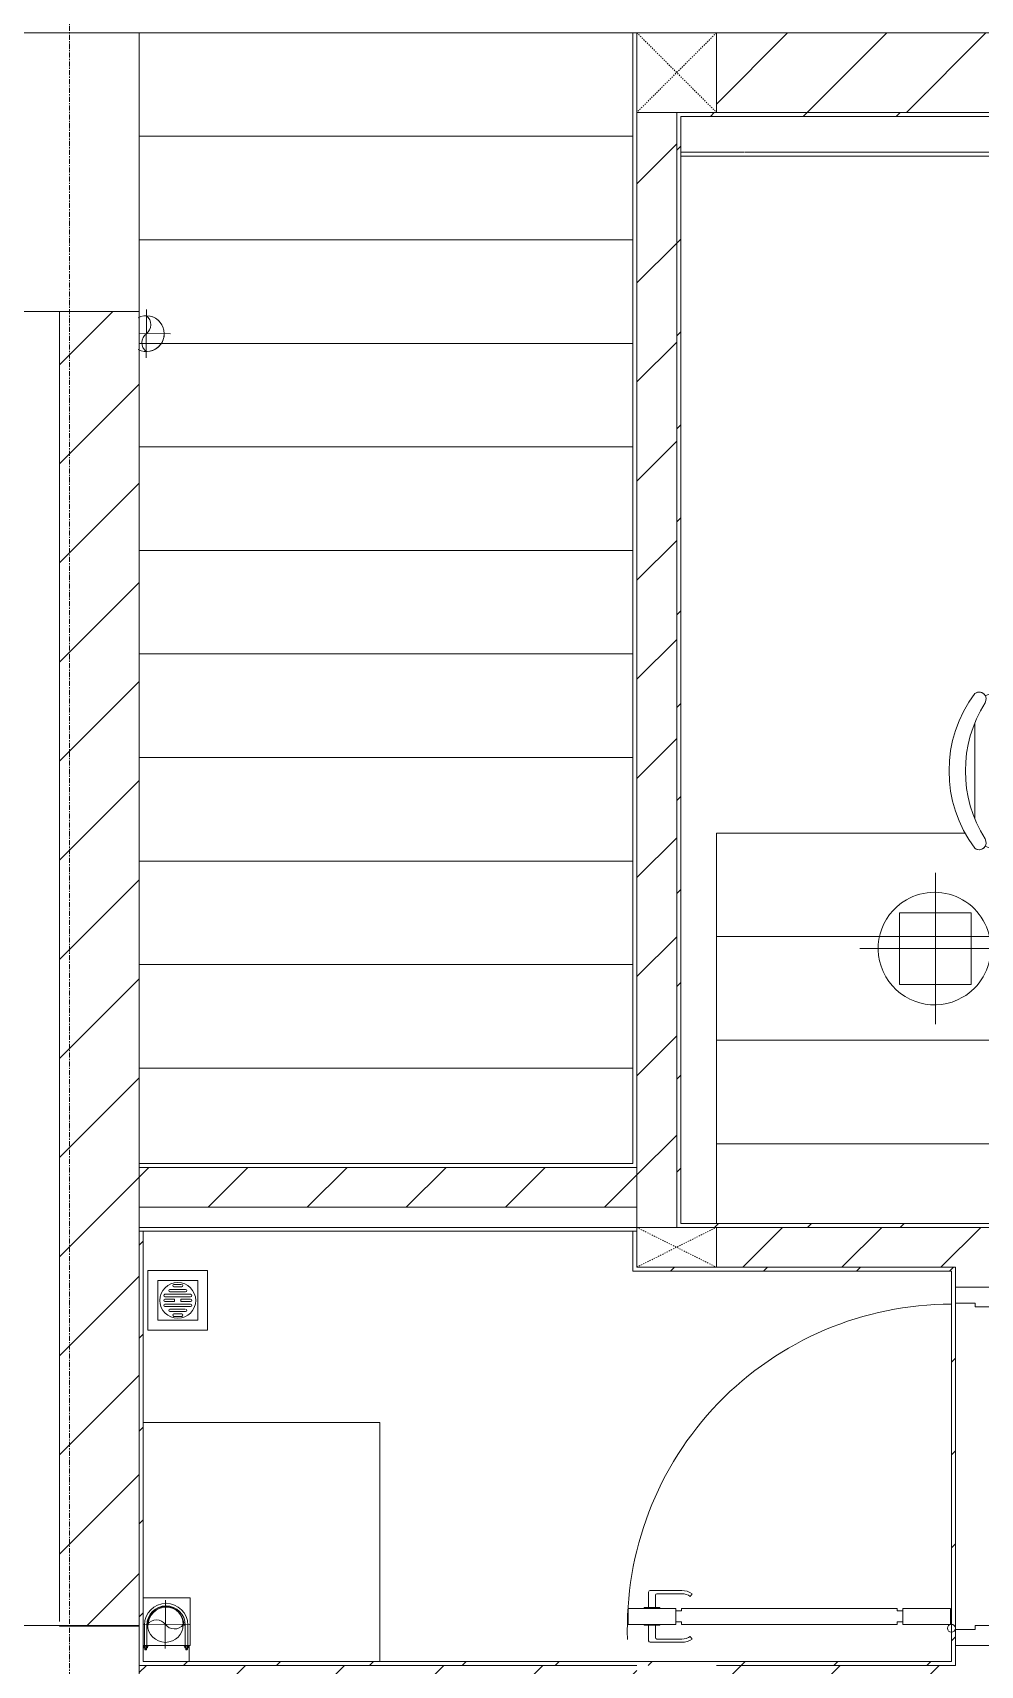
# Model space of a CAD drawing. Header units: millimetres. Extents: x 5357 to 201988, y -16345 to 109895.
# Drawn here: x 83460 to 85840, y 40437 to 44537 of the extents above; entities that cross this region are included whole.
import ezdxf

# ---------------------------------------------------------------- set-up
doc = ezdxf.new("R2010")
doc.units = ezdxf.units.MM
for name, pattern in [('Dash', [6, 3, -3]), ('Grid Line', [22.225, 12.7, -3.175, 3.175, -3.175]), ('IMPORT-CENTER _3_', [10.16, 6.35, -1.27, 1.27, -1.27])]:
    doc.linetypes.add(name, pattern=pattern)
for name, color, linetype, lineweight in [('0-1', 7, 'Continuous', 5), ('A-DETL-GENF-1', 53, 'Continuous', 9), ('A-DETL-THIN', 151, 'Continuous', 9), ('A-DOOR-1', 53, 'Continuous', 9), ('A-FLOR', 192, 'Continuous', 9), ('A-FLOR-1', 10, 'Continuous', 9), ('A-WALL', 113, 'Continuous', 9), ('A-WALL-1', 9, 'Continuous', 18), ('A-WALL-2', 53, 'Continuous', 9), ('A-WALL-4', 113, 'Continuous', 18), ('A-WALL-PATT-1', 10, 'Continuous', 9), ('A-WALL-PATT-2', 53, 'Continuous', 9), ('A-WALL-PATT-3', 111, 'Continuous', 9), ('E-LITE-EQPM', 33, 'Continuous', 9), ('G-IMPT', 8, 'Continuous', 9), ('G-IMPT-1', 254, 'Continuous', 9), ('G-IMPT-2', 8, 'IMPORT-CENTER _3_', 9), ('I-FURN', 30, 'Continuous', 9), ('I-FURN-1', 53, 'Continuous', 9), ('I-WALL-1', 9, 'Continuous', 18), ('I-WALL-2', 53, 'Continuous', 9), ('M-EQPM', 50, 'Continuous', 9), ('S-COLS', 52, 'Continuous', 9), ('S-COLS-2', 9, 'Continuous', 18), ('S-COLS-4', 53, 'Continuous', 9), ('S-COLS-5', 52, 'Continuous', 18), ('S-COLS-6', 52, 'Dash', 9), ('S-COLS-HDLN', 52, 'Dash', 9), ('S-COLS-HDLN-1', 53, 'Dash', 9), ('S-GRID-1', 1, 'Grid Line', 9), ('S-STRS', 31, 'Continuous', 9)]:
    doc.layers.add(name, color=color, linetype=linetype, lineweight=lineweight)
pattern_1 = [(45, (0, 0), (-116.67262, 116.67262), [])]
pattern_2 = [(45, (0, 0), (-124.4508, 124.4508), [])]

# ---------------------------------------------------------------- blocks, each defined once
blk = doc.blocks.new('NCV_TKTC_KET CAU_rvt-1-TKCS_MB SÂN ĐƯỜNG NỘI BỘ')
at = {"layer": 'A-FLOR-1'}
for p, q in [((83727.6, 41536.9), (83727.6, 41587.4)), ((83727.6, 41587.4), (83727.6, 41536.9)), ((85777.5, 41386.9), (85777.5, 41436.9)), ((85777.5, 41436.9), (85777.5, 41386.9)), ((85777.5, 41436.9), (85777.5, 41386.9)), ((85777.5, 41386.9), (85777.5, 41436.9)), ((85777.5, 40526.9), (85777.5, 41346.9)), ((85777.5, 41346.9), (85777.5, 40526.9)), ((85777.5, 41346.9), (85777.5, 40526.9)), ((85777.5, 40526.9), (85777.5, 41346.9)), ((83727.6, 40536.9), (83727.6, 40857.9)), ((83727.6, 40857.9), (83727.6, 40536.9)), ((83377.6, 40536.9), (83527.6, 40536.9)), ((83727.6, 40535.7), (83727.6, 40436.9)), ((83727.6, 40436.9), (83727.6, 40535.7)), ((83727.6, 40535.7), (83727.6, 40436.9)), ((85777.5, 40436.9), (85777.5, 40486.9)), ((85777.5, 40486.9), (85777.5, 40436.9)), ((85777.5, 40486.9), (85777.5, 40436.9)), ((85777.5, 40436.9), (85777.5, 40486.9))]:
    blk.add_line(p, q, dxfattribs=at)
at = {"layer": 'S-COLS-2'}
for p, q in [((83727.6, 44536.9), (83377.6, 44536.9)), ((83727.6, 43836.9), (83727.6, 44536.9)), ((83377.6, 43836.9), (83727.6, 43836.9)), ((83727.6, 40536.9), (83377.6, 40536.9)), ((83727.6, 39236.9), (83727.6, 40536.9))]:
    blk.add_line(p, q, dxfattribs=at)
blk = doc.blocks.new('BAN LV A - BAN LV A_dwg_ban hoc2-348006-TKCS_MB SÂN ĐƯỜNG NỘI BỘ')
at = {"layer": 'I-FURN'}
for p, q in [((145.8, 437.4), (-145.8, 437.4)), ((-194.4, 388.8), (-194.4, 113.4)), ((194.4, 113.4), (194.4, 388.8)), ((-243, 354.4), (-243, 162)), ((194.4, 351.4), (194.4, 150.8)), ((243.7, 162), (243.7, 354.4)), ((-120.5, 64.8), (120.5, 64.8))]:
    blk.add_line(p, q, dxfattribs=at)
at = {"layer": 'I-FURN', "flags": 128}
blk.add_lwpolyline([(-737.8, 610.5), (-737.8, 1330.5), (-154.9, 1330.5), (762.2, 1330.5), (762.2, 610.5)], close=True, dxfattribs=at)
at = {"layer": 'I-FURN'}
for centre, radius, start, end in [((-145.8, 388.8), 48.6, 90, 180), ((145.8, 388.8), 48.6, 360, 90), ((-218.7, 347.3), 25.3, 343.7398, 163.7398), ((219.4, 347.3), 25.3, 16.2602, 170.7054), ((-218.7, 154.9), 25.3, 163.7398, 16.2602), ((219.4, 154.9), 25.3, 189.2946, 16.2602), ((-180.2, 75.4), 17.8, 57.9726, 216.6901), ((-145.8, 113.4), 48.6, 180, 207.5844), ((0, 359.3), 318.2, 237.5758, 302.4242), ((180.2, 75.4), 17.8, 323.3099, 122.0274), ((145.8, 113.4), 48.6, 332.4156, 0), ((0, 324), 324, 233.1301, 306.8699)]:
    blk.add_arc(centre, radius, start, end, dxfattribs=at)
blk = doc.blocks.new('BAN LV A - BAN LV A_dwg-348005-TKCS_MB SÂN ĐƯỜNG NỘI BỘ')
at = {"extrusion": (0, 0, -1), "zscale": -1, "rotation": 180}
blk.add_blockref('BAN LV A - BAN LV A_dwg_ban hoc2-348006-TKCS_MB SÂN ĐƯỜNG NỘI BỘ', (-729, 1383.7), dxfattribs=at)
blk = doc.blocks.new('BAN LV A - BAN LV A-401069-TKCS_MB SÂN ĐƯỜNG NỘI BỘ')
at = {"layer": 'I-FURN-1'}
for p, q in [((-8.8, -53.2), (1491.2, -53.2)), ((-8.8, -773.2), (-8.8, -53.2)), ((1491.2, -53.2), (1491.2, -773.2)), ((1491.2, -773.2), (-8.8, -773.2)), ((583.2, -946.3), (874.8, -946.3)), ((534.6, -1029.3), (534.6, -994.9)), ((923.4, -994.9), (923.4, -1032.3)), ((486, -1221.7), (486, -1029.3)), ((972.7, -1029.3), (972.7, -1221.7)), ((534.6, -1270.3), (534.6, -1235.9)), ((923.4, -1232.9), (923.4, -1270.3))]:
    blk.add_line(p, q, dxfattribs=at)
for centre, radius, start, end in [((583.2, -994.9), 48.6, 90, 180), ((874.8, -994.9), 48.6, 0, 90), ((510.3, -1036.4), 25.3, 16.2602, 163.7398), ((948.4, -1036.4), 25.3, 16.2602, 170.7054), ((510.3, -1228.8), 25.3, 163.7398, 343.7398), ((948.4, -1228.8), 25.3, 189.2946, 16.2602), ((583.2, -1270.3), 48.6, 180, 207.5844), ((874.8, -1270.3), 48.6, 332.4156, 0), ((548.9, -1308.3), 17.8, 119.404, 216.6901), ((909.2, -1308.3), 17.8, 323.3099, 60.596), ((729, -1059.7), 324, 233.1301, 306.8699)]:
    blk.add_arc(centre, radius, start, end, dxfattribs=at)
at = {"extrusion": (0, 0, -1), "zscale": -1, "rotation": 180}
blk.add_blockref('BAN LV A - BAN LV A_dwg-348005-TKCS_MB SÂN ĐƯỜNG NỘI BỘ', (0, 0), dxfattribs=at)
blk = doc.blocks.new('MAY GIAT - MAY GIAT_dwg-V52-TKCS_MB SÂN ĐƯỜNG NỘI BỘ')
at = {"layer": 'G-IMPT-1', "flags": 128}
blk.add_lwpolyline([(5, 596.6), (5, 2.3), (605, 2.3)], dxfattribs=at)
blk = doc.blocks.new('MAY GIAT - MAY GIAT-V231-TKCS_MB SÂN ĐƯỜNG NỘI BỘ')
at = {"layer": 'I-FURN-1'}
for p, q in [((5, -2.3), (605, -2.3)), ((5, -596.6), (5, -2.3))]:
    blk.add_line(p, q, dxfattribs=at)
at = {"extrusion": (0, 0, -1), "zscale": -1, "rotation": 180}
blk.add_blockref('MAY GIAT - MAY GIAT_dwg-V52-TKCS_MB SÂN ĐƯỜNG NỘI BỘ', (0, 0), dxfattribs=at)
blk = doc.blocks.new('G1_SOF - BO TRU - 100x200-V107-TKCS_MB SÂN ĐƯỜNG NỘI BỘ')
at = {"layer": 'S-COLS-2'}
for p, q in [((-50, 100), (50, 100)), ((-50, -100), (-50, 100)), ((50, 100), (50, -100)), ((50, -100), (-50, -100))]:
    blk.add_line(p, q, dxfattribs=at)
at = {"layer": 'S-COLS-HDLN-1'}
for p, q in [((50, -100), (-50, 100)), ((-50, -100), (50, 100))]:
    blk.add_line(p, q, dxfattribs=at)
blk = doc.blocks.new('DOOR_CW_01 CANH MO-PANEL KINH - DIG_01-900x2200-CỬA NHÔM KÍNH-400868-TKCS_MB SÂN ĐƯỜNG NỘI BỘ')
at = {"layer": 'A-DETL-GENF-1'}
for p, q in [((-397, 872), (-357, 872)), ((-397, 752), (-397, 872)), ((-357, 872), (-357, 752)), ((-399, 820.5), (-438, 820.5)), ((-399, 831.8), (-397, 831.8)), ((-399, 792.2), (-399, 831.8)), ((-397, 792.2), (-397, 831.8)), ((-357, 792.2), (-357, 831.8)), ((-355, 831.8), (-357, 831.8)), ((-355, 792.2), (-355, 831.8)), ((-355, 820.5), (-316, 820.5)), ((-442, 737), (-442, 816.5)), ((-434, 799.5), (-434, 737)), ((-399, 803.5), (-430, 803.5)), ((-397, 792.2), (-399, 792.2)), ((-357, 792.2), (-355, 792.2)), ((-355, 803.5), (-324, 803.5)), ((-320, 799.5), (-320, 737)), ((-312, 737), (-312, 816.5)), ((-357, 752), (-397, 752)), ((-363, 752), (-391, 752)), ((-391, 752), (-391, 738)), ((-363, 738), (-363, 752)), ((-433.9, 711.2), (-427.3, 715.8)), ((-397, 738), (-391, 738)), ((-397, 738), (-397, 196)), ((-357, 738), (-363, 738)), ((-357, 196), (-357, 738)), ((-320.1, 711.2), (-326.7, 715.8)), ((-397, 196), (-391, 196)), ((-357, 182), (-397, 182)), ((-397, 182), (-397, 62)), ((-391, 196), (-391, 182)), ((-391, 182), (-363, 182)), ((-357, 196), (-363, 196)), ((-363, 182), (-363, 196)), ((-357, 62), (-357, 182)), ((-397, 62), (-357, 62))]:
    blk.add_line(p, q, dxfattribs=at)
blk.add_circle((-407, 60), 10, dxfattribs=at)
for centre, radius, start, end in [((-407, 60), 814, 360, 92), ((-438, 816.5), 4, 90, 180), ((-316, 816.5), 4, 0, 90), ((-430, 799.5), 4, 90, 180), ((-324, 799.5), 4, 360, 90), ((-397, 737), 45, 180, 215), ((-397, 737), 37, 180, 215), ((-357, 737), 37, 325, 0), ((-357, 737), 45, 325, 0)]:
    blk.add_arc(centre, radius, start, end, dxfattribs=at)
at = {"layer": 'A-DOOR-1'}
for p, q in [((-410, 50), (-450, 50)), ((-450, 50), (-450, -50)), ((-410, 0), (-410, 50)), ((-407, 50), (-382, 50)), ((450, 50), (410, 50)), ((410, 50), (410, 0)), ((450, -50), (450, 50)), ((-400, 0), (-410, 0)), ((-400, -50), (-400, 0)), ((410, 0), (400, 0)), ((400, 0), (400, -50)), ((-450, -50), (-400, -50)), ((400, -50), (450, -50))]:
    blk.add_line(p, q, dxfattribs=at)
blk = doc.blocks.new('NCV_TKTC_TANG 1_rvt-1-TKCS_MB SÂN ĐƯỜNG NỘI BỘ')
at = {"layer": 'A-WALL-PATT-1'}
h = blk.add_hatch(dxfattribs=at)
h.set_pattern_fill('FP_1', color=256, style=0, pattern_type=2)
h.set_pattern_definition(pattern_2)
h.paths.add_polyline_path([(84977.6, 41536.9), (85077.6, 41536.9), (85077.6, 44336.6), (84977.6, 44336.6), (84977.6, 41676.9)])
h = blk.add_hatch(dxfattribs=at)
h.set_pattern_fill('FP_1', color=256, style=0, pattern_type=2)
h.set_pattern_definition(pattern_2)
h.paths.add_polyline_path([(85777.6, 41436.9), (87577.6, 41436.9), (87577.6, 41536.9), (85177.2, 41536.9), (85177.2, 41436.9), (85777.5, 41436.9)])
h = blk.add_hatch(dxfattribs=at)
h.set_pattern_fill('FP_1', color=256, style=0, pattern_type=2)
h.set_pattern_definition(pattern_2)
h.paths.add_polyline_path([(87387.6, 40336.9), (87427.6, 40336.9), (87427.6, 40436.9), (87177.6, 40436.9), (87177.6, 40336.9), (87377.6, 40336.9)])
h.paths.add_polyline_path([(88271.9, 40336.9), (88477.6, 40336.9), (88477.6, 40436.9), (88227.6, 40436.9), (88227.6, 40336.9)])
h.paths.add_polyline_path([(83827.6, 40336.9), (84977.2, 40336.9), (84977.2, 40436.9), (83727.6, 40436.9), (83727.6, 40336.9)])
h.paths.add_polyline_path([(85177.2, 40336.9), (86277.6, 40336.9), (86277.5, 40436.9), (85177.2, 40436.9), (85177.2, 40408)])
at = {"layer": 'A-WALL-PATT-2'}
h = blk.add_hatch(dxfattribs=at)
h.set_pattern_fill('FP_2', color=256, style=0, pattern_type=2)
h.set_pattern_definition(pattern_1)
h.paths.add_polyline_path([(85077.6, 41536.9), (85087.6, 41536.9), (85087.6, 44336.9), (85077.6, 44336.6), (85077.6, 41536.9)])
h = blk.add_hatch(dxfattribs=at)
h.set_pattern_fill('FP_2', color=256, style=0, pattern_type=2)
h.set_pattern_definition(pattern_1)
h.paths.add_polyline_path([(85087.6, 44326.9), (88577.6, 44326.9), (88577.6, 44336.9), (85087.6, 44336.6)])
h = blk.add_hatch(dxfattribs=at)
h.set_pattern_fill('FP_2', color=256, style=0, pattern_type=2)
h.set_pattern_definition(pattern_1)
h.paths.add_polyline_path([(88477.6, 41536.9), (88567.6, 41536.9), (88566.6, 41546.9), (88477.6, 41546.9)])
h.paths.add_polyline_path([(85177.2, 41536.9), (87577.6, 41536.9), (87577.6, 41546.9), (85087.6, 41546.9), (85087.6, 41536.9)])
h = blk.add_hatch(dxfattribs=at)
h.set_pattern_fill('FP_2', color=256, style=0, pattern_type=2)
h.set_pattern_definition(pattern_1)
h.paths.add_polyline_path([(83737.6, 40446.9), (83737.6, 41526.9), (83727.6, 41526.9), (83727.6, 40446.9), (83733.4, 40446.9)])
h = blk.add_hatch(dxfattribs=at)
h.set_pattern_fill('FP_2', color=256, style=0, pattern_type=2)
h.set_pattern_definition(pattern_1)
h.paths.add_polyline_path([(85707.6, 41426.9), (85767.6, 41426.9), (85767.6, 41436.9), (84967.2, 41436.9), (84967.2, 41426.9), (85245.9, 41426.9)])
h = blk.add_hatch(dxfattribs=at)
h.set_pattern_fill('FP_2', color=256, style=0, pattern_type=2)
h.set_pattern_definition(pattern_1)
h.paths.add_polyline_path([(85777.5, 40436.9), (85777.6, 40436.9), (85777.5, 41436.9), (85767.6, 41436.9), (85767.6, 40436.9)])
h = blk.add_hatch(dxfattribs=at)
h.set_pattern_fill('FP_2', color=256, style=0, pattern_type=2)
h.set_pattern_definition(pattern_1)
h.paths.add_polyline_path([(85767.6, 40436.9), (85767.6, 40446.9), (83727.6, 40446.9), (83727.6, 40436.9), (85245.9, 40436.9)])
at = {"layer": 'A-WALL-1'}
for p, q in [((84977.6, 44336.6), (84977.6, 41536.9)), ((85077.6, 44336.6), (84977.6, 44336.6)), ((85077.6, 41536.9), (85077.6, 44336.6)), ((85177.2, 41436.9), (85777.6, 41436.9)), ((85777.6, 40436.9), (85767.6, 40436.9))]:
    blk.add_line(p, q, dxfattribs=at)
at = {"layer": 'A-WALL-2'}
for p, q in [((85177.2, 41536.9), (87577.6, 41536.9)), ((87577.6, 41536.9), (85177.2, 41536.9)), ((83727.6, 40436.9), (84977.2, 40436.9)), ((84977.2, 40436.9), (83727.6, 40436.9)), ((85177.2, 40436.9), (85767.6, 40436.9)), ((85767.6, 40436.9), (85177.2, 40436.9))]:
    blk.add_line(p, q, dxfattribs=at)
at = {"layer": 'I-WALL-1'}
for p, q in [((85087.6, 44336.9), (85077.6, 44336.9)), ((85077.6, 44336.9), (85077.6, 41536.9)), ((86052.6, 44336.9), (85087.6, 44336.9)), ((85087.6, 41546.9), (85087.6, 44326.9)), ((85087.6, 44326.9), (88567.6, 44326.9)), ((87577.6, 41546.9), (85087.6, 41546.9)), ((83727.6, 41526.9), (83727.6, 40446.9)), ((83737.6, 41526.9), (83727.6, 41526.9)), ((83737.6, 40446.9), (83737.6, 41526.9)), ((84967.2, 41526.9), (84967.2, 41436.9)), ((84977.2, 41526.9), (84967.2, 41526.9)), ((84967.2, 41436.9), (84967.2, 41426.9)), ((84967.2, 41426.9), (85767.6, 41426.9)), ((85767.6, 41436.9), (85177.2, 41436.9)), ((85777.6, 41436.9), (85767.6, 41436.9)), ((85767.6, 41426.9), (85767.6, 40446.9)), ((85777.6, 41386.9), (85777.6, 41436.9)), ((85777.6, 40526.9), (85777.6, 41346.9)), ((85777.6, 40436.9), (85777.6, 40486.9)), ((83727.6, 40446.9), (83727.6, 40436.9)), ((85767.6, 40446.9), (83737.6, 40446.9)), ((85767.6, 40436.9), (85777.6, 40436.9))]:
    blk.add_line(p, q, dxfattribs=at)
at = {"layer": 'I-WALL-2'}
for p, q in [((83727.6, 41536.9), (84977.2, 41536.9)), ((84967.2, 41526.9), (83737.6, 41526.9))]:
    blk.add_line(p, q, dxfattribs=at)
at = {"layer": 'A-DOOR-1', "rotation": 90.00000000000144}
blk.add_blockref('DOOR_CW_01 CANH MO-PANEL KINH - DIG_01-900x2200-CỬA NHÔM KÍNH-400868-TKCS_MB SÂN ĐƯỜNG NỘI BỘ', (85827.6, 40936.9), dxfattribs=at)
at = {"layer": 'I-FURN-1'}
for name, p, rotation in [('BAN LV A - BAN LV A-401069-TKCS_MB SÂN ĐƯỜNG NỘI BỘ', (87145.3, 43412.2), 270.0000000000002), ('MAY GIAT - MAY GIAT-V231-TKCS_MB SÂN ĐƯỜNG NỘI BỘ', (84334.2, 41051.9), 270)]:
    blk.add_blockref(name, p, dxfattribs=dict(at, rotation=rotation))
at = {"layer": 'S-COLS-4', "rotation": 270.0000000000011}
blk.add_blockref('G1_SOF - BO TRU - 100x200-V107-TKCS_MB SÂN ĐƯỜNG NỘI BỘ', (85077.2, 41486.9), dxfattribs=at)
blk = doc.blocks.new('TKTC_XREF_251221_MB TANG 1 - TKTC_XREF_260130_MB TANG 1_dwg_CUM U_DN100-4202112-TKCS_MB SÂN ĐƯỜNG NỘI BỘ')
at = {"layer": 'G-IMPT'}
for p, q in [((-79.1, 66.6), (-79.1, 63.4)), ((-76.6, 66.6), (-76.6, 63.4)), ((-74.6, 66.6), (-74.6, 63.4)), ((-72.7, 69.3), (-72.7, 60.7)), ((-66.9, 67.9), (-71.7, 67.9)), ((-66.9, 62.1), (-71.7, 62.1)), ((-65, 69), (0, 69)), ((-79.1, -63.4), (-79.1, -66.6)), ((-76.6, -63.4), (-76.6, -66.6)), ((-74.6, -63.4), (-74.6, -66.6)), ((-72.7, -60.7), (-72.7, -69.3)), ((-66.9, -62.1), (-71.7, -62.1)), ((-66.9, -67.9), (-71.7, -67.9)), ((-65, -69), (0, -69))]:
    blk.add_line(p, q, dxfattribs=at)
at = {"layer": 'G-IMPT', "flags": 128}
for points in [[(-72.7, 67.6), (-78.1, 67.6), (-78.1, 62.4), (-72.7, 62.4)], [(-71.7, 59.2), (-66.9, 59.2), (-66.9, 70.8), (-71.7, 70.8)], [(-66.9, 70.8), (-66.9, 72.7), (-65, 72.7), (-65, 57.3), (-66.9, 57.3), (-66.9, 59.2)], [(-65, 61), (0, 61), (0, 57)], [(-72.7, -62.4), (-78.1, -62.4), (-78.1, -67.6), (-72.7, -67.6)], [(-71.7, -70.8), (-66.9, -70.8), (-66.9, -59.2), (-71.7, -59.2)], [(-66.9, -59.2), (-66.9, -57.3), (-65, -57.3), (-65, -72.7), (-66.9, -72.7), (-66.9, -70.8)], [(-65, -61), (0, -61), (0, -57)]]:
    blk.add_lwpolyline(points, dxfattribs=at)
at = {"layer": 'G-IMPT'}
for centre, radius, start, end in [((-78.1, 66.6), 0.96, 90, 180), ((-78.1, 63.4), 0.96, 180, 270), ((-71.1, 69.3), 1.56, 112.6199, 247.3801), ((-67.9, 65), 4.8, 143.1301, 216.8699), ((-71.1, 60.7), 1.56, 112.6199, 247.3801), ((0, 0), 69, 270, 90), ((0, 0), 61, 270, 90), ((0, 0), 57, 270, 90), ((-78.1, -63.4), 0.96, 90, 180), ((-78.1, -66.6), 0.96, 180, 270), ((-71.1, -60.7), 1.56, 112.6199, 247.3801), ((-67.9, -65), 4.8, 143.1301, 216.8699), ((-71.1, -69.3), 1.56, 112.6199, 247.3801)]:
    blk.add_arc(centre, radius, start, end, dxfattribs=at)
blk = doc.blocks.new('TKTC_XREF_251221_MB TANG 1 - TKTC_XREF_260130_MB TANG 1_dwg_$cc-V333-TKCS_MB SÂN ĐƯỜNG NỘI BỘ')
at = {"layer": 'G-IMPT'}
blk.add_circle((0, 0), 0.5, dxfattribs=at)
for centre, radius, start, end in [((0, 0), 0.5, 90, 270), ((0.188, 0.25), 0.313, 126.8699, 233.1301), ((-0.188, -0.25), 0.313, 306.8699, 53.1301)]:
    blk.add_arc(centre, radius, start, end, dxfattribs=at)
at = {"layer": 'G-IMPT-2'}
for p, q in [((0, -0.673), (0, 0.62)), ((-0.673, 0), (0.673, 0))]:
    blk.add_line(p, q, dxfattribs=at)
blk = doc.blocks.new('TKTC_XREF_251221_MB TANG 1 - TKTC_XREF_260130_MB TANG 1_dwg_THU NUOC - THU NUOC-444531-TKCS_MB TẦNG 1-V359-TKCS_MB SÂN ĐƯỜNG NỘI BỘ')
at = {"layer": 'M-EQPM'}
for p, q in [((-23.3, 10.8), (40.9, 10.8)), ((40.9, 4.8), (-23.3, 4.8)), ((-11, 23.3), (28.5, 23.3)), ((28.5, 17.3), (-11, 17.3)), ((18.5, 29.6), (-1, 29.6)), ((-0.1, 35.6), (18.5, 35.6)), ((-23.3, -13.6), (40.9, -13.6)), ((40.9, -19.6), (-23.3, -19.6)), ((28.5, -32.1), (-10, -32.1)), ((-9.1, -26.1), (28.5, -26.1)), ((-1.1, -38.5), (18.5, -38.5)), ((18.5, -44.5), (-1.1, -44.5))]:
    blk.add_line(p, q, dxfattribs=at)
at = {"layer": 'M-EQPM', "flags": 128}
for points in [[(83.7, -79.4), (83.7, 70.6), (-66.3, 70.6), (-66.3, -79.4)], [(58.7, -54.4), (58.7, 45.6), (-41.3, 45.6), (-41.3, -54.4)]]:
    blk.add_lwpolyline(points, close=True, dxfattribs=at)
for points in [[(-23.3, -1.2), (0.7, -1.2), (0.7, -7.2), (-23.3, -7.2)], [(40.9, -7.2), (16.7, -7.2), (16.7, -1.2), (40.9, -1.2)]]:
    blk.add_lwpolyline(points, dxfattribs=at)
at = {"layer": 'M-EQPM'}
for centre, radius, start, end in [((8.7, -4.4), 45, 360, 180), ((8.7, -4.4), 45, 360, 180), ((-23.3, 7.8), 3, 90, 270), ((-11, 20.3), 3, 90, 270), ((-1.1, 32.6), 3, 90, 270), ((18.5, 32.6), 3, 270, 90), ((28.5, 20.3), 3, 270, 90), ((40.9, 7.8), 3, 270, 90), ((8.7, -4.4), 45, 180, 360), ((8.7, -4.4), 45, 180, 360), ((-23.3, -4.2), 3, 90, 270), ((-23.3, -16.6), 3, 90, 270), ((-11, -29.1), 3, 90, 270), ((-1.1, -41.5), 3, 90, 270), ((18.5, -41.5), 3, 270, 90), ((28.5, -29.1), 3, 270, 90), ((40.9, -4.2), 3, 270, 90), ((40.9, -16.6), 3, 270, 90)]:
    blk.add_arc(centre, radius, start, end, dxfattribs=at)
blk = doc.blocks.new('TKTC_XREF_251221_MB TANG 1 - TKTC_XREF_260130_MB TANG 1_dwg_$cc-V407-TKCS_MB SÂN ĐƯỜNG NỘI BỘ')
at = {"layer": 'G-IMPT'}
for centre, radius, start, end in [((0, 0), 0.5, 61.9756, 296.9005), ((0, 0), 0.5, 90, 270), ((0.188, 0.25), 0.313, 126.8699, 233.1301), ((-0.188, -0.25), 0.313, 306.8699, 53.1301)]:
    blk.add_arc(centre, radius, start, end, dxfattribs=at)
at = {"layer": 'G-IMPT-2'}
for p, q in [((0, -0.673), (0, 0.673)), ((-0.673, 0), (0.2, 0))]:
    blk.add_line(p, q, dxfattribs=at)
blk = doc.blocks.new('TKTC_XREF_251221_MB TANG 1 - TKTC_XREF_260130_MB TANG 1_dwg-4202109-TKCS_MB SÂN ĐƯỜNG NỘI BỘ')
at = {"layer": 'G-IMPT', "flags": 128}
for points in [[(-119414.1, -360739.7), (-119296.3, -360739.7), (-119296.3, -360859.7), (-119414.1, -360859.7)], [(-119414.1, -360859.7), (-119298.3, -360859.7), (-119298.3, -360899.7)]]:
    blk.add_lwpolyline(points, dxfattribs=at)
at = {"extrusion": (0, 0, -1)}
for name, p, xscale, yscale, zscale, rotation in [('TKTC_XREF_251221_MB TANG 1 - TKTC_XREF_260130_MB TANG 1_dwg_$cc-V407-TKCS_MB SÂN ĐƯỜNG NỘI BỘ', (119406.1, -357565.5), 90.00000000005068, 90.00000000005068, -90.00000000005069, 0.3740267799372842), ('TKTC_XREF_251221_MB TANG 1 - TKTC_XREF_260130_MB TANG 1_dwg_$cc-V333-TKCS_MB SÂN ĐƯỜNG NỘI BỘ', (119358.3, -360806.9), 90.00000000005063, 90.00000000005063, -90.00000000005063, 270.3740267799378)]:
    blk.add_blockref(name, p, dxfattribs=dict(at, xscale=xscale, yscale=yscale, zscale=zscale, rotation=rotation))
at = {"extrusion": (0, 0, -1), "zscale": -1}
blk.add_blockref('TKTC_XREF_251221_MB TANG 1 - TKTC_XREF_260130_MB TANG 1_dwg_THU NUOC - THU NUOC-444531-TKCS_MB TẦNG 1-V359-TKCS_MB SÂN ĐƯỜNG NỘI BỘ', (119318.4, -359988.7), dxfattribs=at)
at = {"xscale": 0.789473684210524, "yscale": 0.789473684210524, "zscale": 0.789473684210524, "rotation": 89.99999999844344}
blk.add_blockref('TKTC_XREF_251221_MB TANG 1 - TKTC_XREF_260130_MB TANG 1_dwg_CUM U_DN100-4202112-TKCS_MB SÂN ĐƯỜNG NỘI BỘ', (-119356.5, -360808.4), dxfattribs=at)
blk = doc.blocks.new('TKTC_XREF_251221_MB TANG 1 - TKTC_XREF_251221_MB TANG 1-2038492-TKCS_MB SÂN ĐƯỜNG NỘI BỘ')
blk.add_blockref('TKTC_XREF_251221_MB TANG 1 - TKTC_XREF_260130_MB TANG 1_dwg-4202109-TKCS_MB SÂN ĐƯỜNG NỘI BỘ', (169499.1, 384109.7))
blk = doc.blocks.new('G1_SOF - BO TRU - 200x200-3050151-TKCS_MB SÂN ĐƯỜNG NỘI BỘ')
at = {"layer": 'S-COLS-HDLN'}
for p, q in [((-100, 100), (100, -100)), ((100, 100), (-100, -100))]:
    blk.add_line(p, q, dxfattribs=at)
blk = doc.blocks.new('LIC_03 - LIC_03-ĐÈN LED ỐP TRẦN CHỐNG BỤI_ 1x24w_ ÁNH SÁNG TRẮNG 6000k-V1037-TKCS_MB SÂN ĐƯỜNG NỘI BỘ')
at = {"layer": 'E-LITE-EQPM'}
for p, q in [((0, -190), (0, 190)), ((-90, -90), (-90, 90)), ((-90, 90), (90, 90)), ((90, 90), (90, -90)), ((-190, 0), (190, 0)), ((90, -90), (-90, -90))]:
    blk.add_line(p, q, dxfattribs=at)
for start, end in [(60, 240), (30, 60), (360, 30), (300, 360), (240, 270), (270, 300)]:
    blk.add_arc((-2.5, 0), 141.4, start, end, dxfattribs=at)

msp = doc.modelspace()

# ---------------------------------------------------------------- hatches: boundary and pattern name
at = {"layer": 'A-WALL-PATT-3'}
h = msp.add_hatch(dxfattribs=at)
h.set_pattern_fill('FP_1', color=256, style=0, pattern_type=2)
h.set_pattern_definition(pattern_2)
h.paths.add_polyline_path([(85177.6, 44336.9), (86052.6, 44336.9), (86052.6, 44536.9), (85177.6, 44535.3)])
h.paths.add_polyline_path([(87666.7, 44336.9), (88452.6, 44336.9), (88452.5, 44536.9), (87452.6, 44535.3), (87452.6, 44336.9)])
h = msp.add_hatch(dxfattribs=at)
h.set_pattern_fill('FP_1', color=256, style=0, pattern_type=2)
h.set_pattern_definition(pattern_2)
h.paths.add_polyline_path([(83705.3, 40536.9), (83727.6, 40536.9), (83727.6, 43836.9), (83527.6, 43836.9), (83527.6, 40536.9)])
h = msp.add_hatch(dxfattribs=at)
h.set_pattern_fill('FP_1', color=256, style=0, pattern_type=2)
h.set_pattern_definition(pattern_2)
h.paths.add_polyline_path([(84035.4, 41587.4), (84977.6, 41587.5), (84977.6, 41687.4), (83727.6, 41687.4), (83727.6, 41587.4), (83805.3, 41587.4)])

# ---------------------------------------------------------------- linework, layer by layer
at = {"layer": 'A-DETL-THIN'}
for p, q in [((83377.6, 44536.9), (84977.6, 44536.9)), ((84977.6, 44536.9), (88452.5, 44536.9))]:
    msp.add_line(p, q, dxfattribs=at)
at = {"layer": 'A-FLOR'}
msp.add_line((83727.6, 44536.9), (84967.6, 44536.9), dxfattribs=at)
at = {"layer": 'A-WALL'}
for p, q in [((86052.6, 44536.9), (85177.6, 44536.9)), ((85177.6, 44536.9), (85177.6, 44336.9)), ((85177.6, 44536.9), (86052.6, 44536.9)), ((85087.6, 44236.9), (85245.9, 44236.9)), ((88117.6, 44226.9), (85087.6, 44226.9)), ((85248.3, 44236.9), (88117.6, 44236.9)), ((83527.6, 43836.9), (83527.6, 40546.9)), ((83727.6, 41697.4), (83727.6, 41687.4)), ((83727.6, 41687.4), (84977.6, 41687.4))]:
    msp.add_line(p, q, dxfattribs=at)
at = {"layer": 'A-WALL-4'}
for p, q in [((84967.6, 44536.9), (84967.6, 41697.4)), ((84977.6, 41587.4), (84977.6, 44536.9)), ((84977.6, 44536.9), (85177.6, 44536.9)), ((85177.6, 44336.9), (86052.6, 44336.9)), ((83727.6, 43836.9), (83527.6, 43836.9)), ((83727.6, 41697.4), (83727.6, 43836.9)), ((84967.6, 41697.4), (83727.6, 41697.4)), ((83727.6, 41687.4), (83727.6, 40535.7)), ((83727.6, 41587.4), (84977.6, 41587.4)), ((83527.6, 40536.9), (83527.6, 40535.7)), ((83527.6, 40535.7), (83727.6, 40535.7))]:
    msp.add_line(p, q, dxfattribs=at)
at = {"layer": 'S-COLS'}
msp.add_line((85177.6, 44336.9), (85177.6, 44536.9), dxfattribs=at)
at = {"layer": 'S-COLS-5'}
for p, q in [((85177.6, 44536.9), (84977.6, 44536.9)), ((84977.6, 44536.9), (84977.6, 44336.9)), ((84977.6, 44336.9), (85177.6, 44336.9))]:
    msp.add_line(p, q, dxfattribs=at)
at = {"layer": 'S-GRID-1'}
for p, q in [((83552.6, 20960.6), (83552.6, 80482.7)), ((131551.8, 44536.9), (29351.8, 44536.9))]:
    msp.add_line(p, q, dxfattribs=at)
at = {"layer": 'S-STRS'}
for p, q in [((83727.6, 44536.9), (84967.6, 44536.9)), ((83727.6, 44276.9), (84967.6, 44276.9)), ((83727.6, 44016.9), (84967.6, 44016.9)), ((83727.6, 43756.9), (84967.6, 43756.9)), ((83727.6, 43496.9), (84967.6, 43496.9)), ((83727.6, 43236.9), (84967.6, 43236.9)), ((83727.6, 42976.9), (84967.6, 42976.9)), ((83727.6, 42716.9), (84967.6, 42716.9)), ((85803, 42526.9), (85177.6, 42526.9)), ((85177.6, 42526.9), (85177.6, 42266.9)), ((83727.6, 42456.9), (84967.6, 42456.9)), ((85177.6, 42266.9), (85177.6, 42006.9)), ((86372.2, 42266.9), (85177.6, 42266.9)), ((83727.6, 42196.9), (84967.6, 42196.9)), ((85177.6, 42006.9), (85177.6, 41746.9)), ((86372.2, 42006.9), (85177.6, 42006.9)), ((83727.6, 41697.4), (83727.6, 41936.9)), ((83727.6, 41936.9), (84967.6, 41936.9)), ((85177.6, 41746.9), (85177.6, 41546.6)), ((86427.6, 41746.9), (85177.6, 41746.9)), ((83727.6, 41587.4), (83727.6, 41536.9)), ((83727.6, 40857.9), (83727.6, 40536.9)), ((83727.6, 40535.7), (83727.6, 40436.9))]:
    msp.add_line(p, q, dxfattribs=at)

# ---------------------------------------------------------------- block references
at = {"layer": '0-1'}
for name in ['NCV_TKTC_KET CAU_rvt-1-TKCS_MB SÂN ĐƯỜNG NỘI BỘ', 'NCV_TKTC_TANG 1_rvt-1-TKCS_MB SÂN ĐƯỜNG NỘI BỘ']:
    msp.add_blockref(name, (0, 0), dxfattribs=at)
at = {"layer": 'E-LITE-EQPM', "extrusion": (0, 0, -1), "rotation": 180}
msp.add_blockref('LIC_03 - LIC_03-ĐÈN LED ỐP TRẦN CHỐNG BỤI_ 1x24w_ ÁNH SÁNG TRẮNG 6000k-V1037-TKCS_MB SÂN ĐƯỜNG NỘI BỘ', (-85727.6, 42237), dxfattribs=at)
at = {"layer": 'M-EQPM'}
msp.add_blockref('TKTC_XREF_251221_MB TANG 1 - TKTC_XREF_251221_MB TANG 1-2038492-TKCS_MB SÂN ĐƯỜNG NỘI BỘ', (33652.6, 17236.9), dxfattribs=at)
at = {"layer": 'S-COLS-6'}
msp.add_blockref('G1_SOF - BO TRU - 200x200-3050151-TKCS_MB SÂN ĐƯỜNG NỘI BỘ', (85077.6, 44436.9), dxfattribs=at)

doc.saveas('drawing.dxf')
